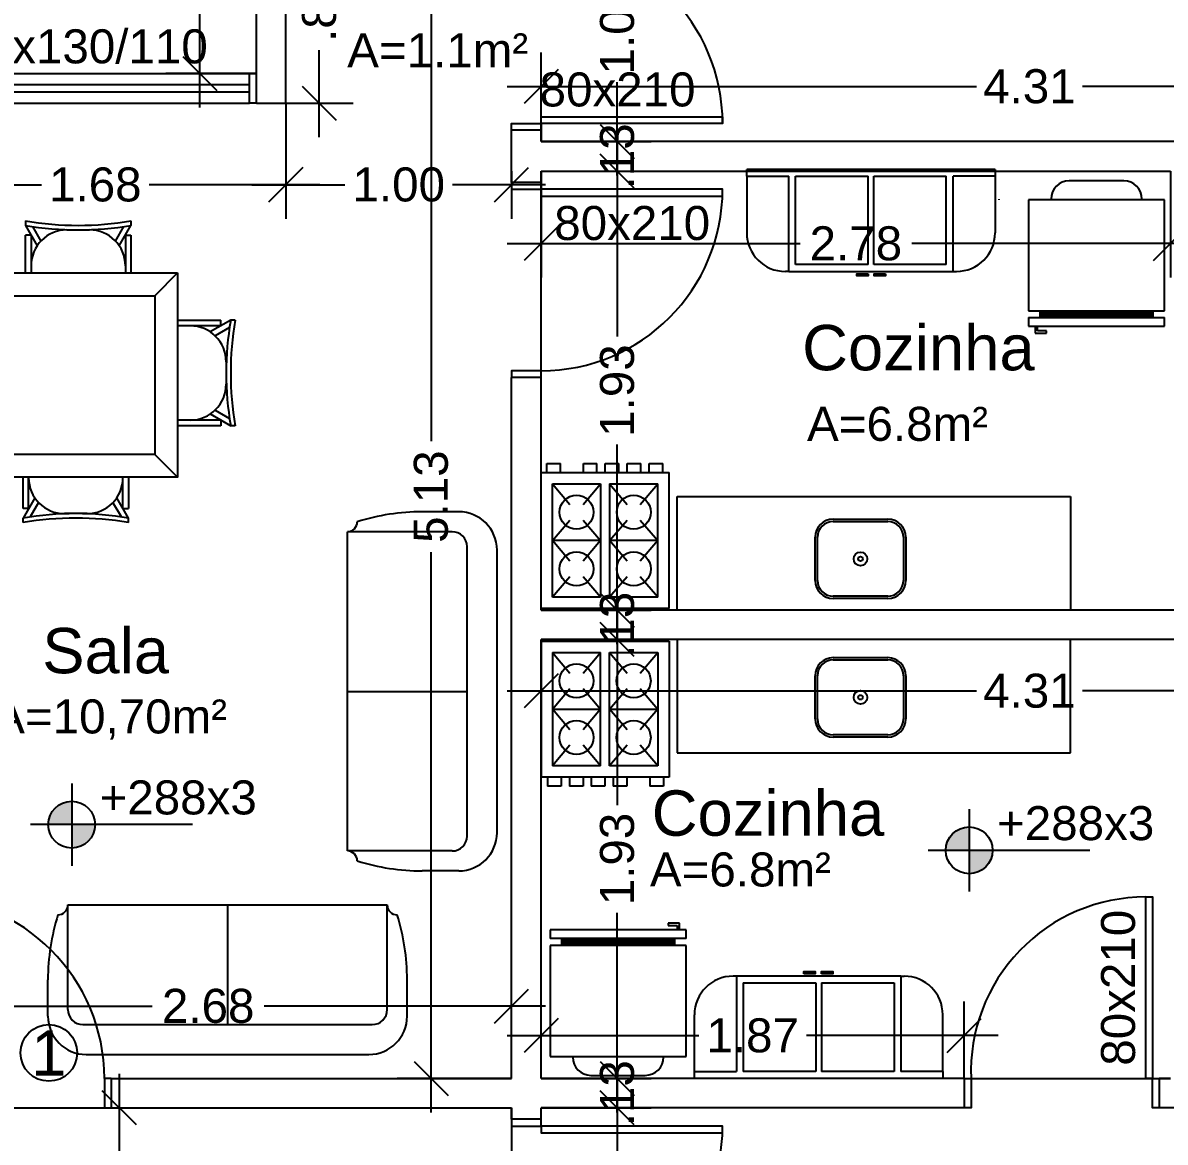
# Model space of a CAD drawing. Extents: x -120 to 1117, y 5 to 675.
# Drawn here: x 51.44 to 56.48, y 79.13 to 84.06 of the extents above; entities that cross this region are included whole.
import ezdxf
from ezdxf.enums import TextEntityAlignment as Align

# ---------------------------------------------------------------- set-up
doc = ezdxf.new("R2010")
doc.units = 0
doc.header["$MEASUREMENT"] = 0
doc.layers.get('0').update_dxf_attribs({"linetype": 'CONTINUOUS'})
doc.layers.get('DEFPOINTS').update_dxf_attribs({"linetype": 'CONTINUOUS'})
for name, color, linetype in [('cota', 1, 'CONTINUOUS'), ('janela-porta', 6, 'CONTINUOUS'), ('moveis', 253, 'CONTINUOUS'), ('nivel', 4, 'CONTINUOUS'), ('parede', 2, 'CONTINUOUS'), ('piso', 4, 'CONTINUOUS'), ('texto', 7, 'CONTINUOUS')]:
    doc.layers.add(name, color=color, linetype=linetype)
doc.styles.add('ROMANS', font='arial.ttf', dxfattribs={"height": 1.5})
doc.styles.get("Standard").update_dxf_attribs({"font": 'arial.ttf'})
doc.dimstyles.new('cotass', dxfattribs={"dimtxt": 0.15, "dimasz": 0.15, "dimexe": 0.15, "dimexo": 0, "dimgap": 0.05, "dimtad": 0, "dimzin": 4, "dimdsep": 46, "dimtxsty": 'Standard', "dimblk": 'OBLIQUE', "dimcen": 0, "dimdle": 0.15, "dimclrd": 256, "dimclrt": 4, "dimadec": 0, "dimazin": 1, "dimtfac": 1, "dimtix": 1, "dimtofl": 0, "dimtmove": 0, "dimatfit": 3, "dimldrblk": 'OPEN30', "dimfxl": 0, "dimtolj": 1, "dimtzin": 0, "dimlwd": -1, "dimarcsym": 0})

# ---------------------------------------------------------------- blocks, each defined once
blk = doc.blocks.new('_Oblique')
at = {"color": 0, "linetype": 'ByBlock', "lineweight": -2}
blk.add_line((-0.5, -0.5), (0.5, 0.5), dxfattribs=at)
blk = doc.blocks.new('*D324')
at = {"layer": 'cota', "transparency": 16777216}
for p, q in [((51.87, 79.4285), (51.87, 78.866)), ((51.87, 77.8285), (51.87, 78.391))]:
    blk.add_line(p, q, dxfattribs=at)
at = {"layer": 'cota', "color": 0, "lineweight": -2, "transparency": 16777216}
for p, q in [((51.515, 79.2785), (52.02, 79.2785)), ((51, 77.9785), (52.02, 77.9785))]:
    blk.add_line(p, q, dxfattribs=at)
at = {"layer": 'DEFPOINTS', "color": 0, "transparency": 16777216}
for p in [(51.515, 79.2785), (51, 77.9785), (51.87, 77.9785)]:
    blk.add_point(p, dxfattribs=at)
at = {"layer": 'cota', "transparency": 16777216, "xscale": 0.15, "yscale": 0.15, "zscale": 0.15}
for p, rotation in [((51.87, 79.2785), 90), ((51.87, 77.9785), 270)]:
    blk.add_blockref('_Oblique', p, dxfattribs=dict(at, rotation=rotation))
at = {"layer": 'cota', "color": 4, "transparency": 16777216, "insert": (51.87, 78.6285), "char_height": 0.15, "attachment_point": 5, "rotation": 90}
blk.add_mtext('\\A1;1.30', dxfattribs=at)
blk = doc.blocks.new('_Open30')
at = {"color": 0, "linetype": 'ByBlock', "lineweight": -2}
for p, q in [((-1, 0.268), (0, 0)), ((0, 0), (-1, -0.268)), ((0, 0), (-1, 0))]:
    blk.add_line(p, q, dxfattribs=at)
blk = doc.blocks.new('*D431')
at = {"layer": 'cota', "transparency": 16777216}
for p, q in [((52.225, 86.3186), (52.225, 85.2496)), ((52.225, 83.6885), (52.225, 84.7575))]:
    blk.add_line(p, q, dxfattribs=at)
at = {"layer": 'cota', "color": 0, "lineweight": -2, "transparency": 16777216}
for p, q in [((52.4742, 86.1686), (52.075, 86.1686)), ((52.4742, 83.8385), (52.075, 83.8385))]:
    blk.add_line(p, q, dxfattribs=at)
at = {"layer": 'DEFPOINTS', "color": 0, "transparency": 16777216}
for p in [(52.225, 86.1686), (52.4742, 86.1686), (52.4742, 83.8385)]:
    blk.add_point(p, dxfattribs=at)
at = {"layer": 'cota', "transparency": 16777216, "xscale": 0.15, "yscale": 0.15, "zscale": 0.15}
for p, rotation in [((52.225, 86.1686), 90), ((52.225, 83.8385), 270)]:
    blk.add_blockref('_Oblique', p, dxfattribs=dict(at, rotation=rotation))
at = {"layer": 'cota', "color": 4, "transparency": 16777216, "insert": (52.225, 85.0036), "char_height": 0.15, "attachment_point": 5, "rotation": 90}
blk.add_mtext('\\A1;2.33', dxfattribs=at)
blk = doc.blocks.new('*D435')
at = {"layer": 'cota', "color": 0, "lineweight": -2, "transparency": 16777216}
for p, q in [((50.7942, 79.2785), (50.7942, 78.8226)), ((53.5992, 79.2785), (53.5992, 78.8226))]:
    blk.add_line(p, q, dxfattribs=at)
at = {"layer": 'cota', "transparency": 16777216}
for p, q in [((50.6442, 78.9726), (51.9651, 78.9726)), ((53.7492, 78.9726), (52.4283, 78.9726))]:
    blk.add_line(p, q, dxfattribs=at)
at = {"layer": 'DEFPOINTS', "color": 0, "transparency": 16777216}
for p in [(50.7942, 79.2785), (53.5992, 79.2785), (53.5992, 78.9726)]:
    blk.add_point(p, dxfattribs=at)
at = {"layer": 'cota', "transparency": 16777216, "xscale": 0.15, "yscale": 0.15, "zscale": 0.15, "rotation": 180}
blk.add_blockref('_Oblique', (50.7942, 78.9726), dxfattribs=at)
at = {"layer": 'cota', "transparency": 16777216, "xscale": 0.15, "yscale": 0.15, "zscale": 0.15}
blk.add_blockref('_Oblique', (53.5992, 78.9726), dxfattribs=at)
at = {"layer": 'cota', "color": 4, "transparency": 16777216, "insert": (52.1967, 78.9726), "char_height": 0.15, "attachment_point": 5}
blk.add_mtext('\\A1;2.81', dxfattribs=at)
blk = doc.blocks.new('*D440')
at = {"layer": 'cota', "transparency": 16777216}
for p, q in [((54.0647, 79.4285), (54.0647, 77.5583)), ((54.0647, 75.1985), (54.0647, 77.0688))]:
    blk.add_line(p, q, dxfattribs=at)
at = {"layer": 'cota', "color": 0, "lineweight": -2, "transparency": 16777216}
for p, q in [((53.7292, 79.2785), (54.2147, 79.2785)), ((53.7292, 75.3485), (54.2147, 75.3485))]:
    blk.add_line(p, q, dxfattribs=at)
at = {"layer": 'DEFPOINTS', "color": 0, "transparency": 16777216}
for p in [(53.7292, 79.2785), (54.0647, 79.2785), (53.7292, 75.3485)]:
    blk.add_point(p, dxfattribs=at)
at = {"layer": 'cota', "transparency": 16777216, "xscale": 0.15, "yscale": 0.15, "zscale": 0.15}
for p, rotation in [((54.0647, 79.2785), 90), ((54.0647, 75.3485), 270)]:
    blk.add_blockref('_Oblique', p, dxfattribs=dict(at, rotation=rotation))
at = {"layer": 'cota', "color": 4, "transparency": 16777216, "insert": (54.0647, 77.3135), "char_height": 0.15, "attachment_point": 5, "rotation": 90}
blk.add_mtext('\\A1;3.93', dxfattribs=at)
blk = doc.blocks.new('*D441')
at = {"layer": 'cota', "transparency": 16777216}
for p, q in [((54.0647, 79.4085), (54.0647, 79.5585)), ((54.0647, 79.2785), (54.0647, 79.1285))]:
    blk.add_line(p, q, dxfattribs=at)
at = {"layer": 'cota', "color": 0, "lineweight": -2, "transparency": 16777216}
for p, q in [((53.7292, 79.4085), (54.2147, 79.4085)), ((53.7292, 79.2785), (54.2147, 79.2785))]:
    blk.add_line(p, q, dxfattribs=at)
at = {"layer": 'DEFPOINTS', "color": 0, "transparency": 16777216}
for p in [(53.7292, 79.4085), (54.0647, 79.4085), (53.7292, 79.2785)]:
    blk.add_point(p, dxfattribs=at)
at = {"layer": 'cota', "transparency": 16777216, "xscale": 0.15, "yscale": 0.15, "zscale": 0.15}
for p, rotation in [((54.0647, 79.4085), 270), ((54.0647, 79.2785), 90)]:
    blk.add_blockref('_Oblique', p, dxfattribs=dict(at, rotation=rotation))
at = {"layer": 'cota', "color": 4, "transparency": 16777216, "insert": (54.0647, 79.3435), "char_height": 0.15, "attachment_point": 5, "rotation": 90}
blk.add_mtext('\\A1;.13', dxfattribs=at)
blk = doc.blocks.new('*D442')
at = {"layer": 'cota', "transparency": 16777216}
for p, q in [((54.0647, 81.4935), (54.0647, 80.6138)), ((54.0647, 79.2585), (54.0647, 80.1383))]:
    blk.add_line(p, q, dxfattribs=at)
at = {"layer": 'cota', "color": 0, "lineweight": -2, "transparency": 16777216}
for p, q in [((53.7292, 81.3435), (54.2147, 81.3435)), ((53.7292, 79.4085), (54.2147, 79.4085))]:
    blk.add_line(p, q, dxfattribs=at)
at = {"layer": 'DEFPOINTS', "color": 0, "transparency": 16777216}
for p in [(53.7292, 81.3435), (54.0647, 81.3435), (53.7292, 79.4085)]:
    blk.add_point(p, dxfattribs=at)
at = {"layer": 'cota', "transparency": 16777216, "xscale": 0.15, "yscale": 0.15, "zscale": 0.15}
for p, rotation in [((54.0647, 81.3435), 90), ((54.0647, 79.4085), 270)]:
    blk.add_blockref('_Oblique', p, dxfattribs=dict(at, rotation=rotation))
at = {"layer": 'cota', "color": 4, "transparency": 16777216, "insert": (54.0647, 80.376), "char_height": 0.15, "attachment_point": 5, "rotation": 90}
blk.add_mtext('\\A1;1.93', dxfattribs=at)
blk = doc.blocks.new('*D443')
at = {"layer": 'cota', "transparency": 16777216}
for p, q in [((54.0647, 81.4735), (54.0647, 81.6235)), ((54.0647, 81.3435), (54.0647, 81.1935))]:
    blk.add_line(p, q, dxfattribs=at)
at = {"layer": 'cota', "color": 0, "lineweight": -2, "transparency": 16777216}
for p, q in [((53.7292, 81.4735), (54.2147, 81.4735)), ((53.7292, 81.3435), (54.2147, 81.3435))]:
    blk.add_line(p, q, dxfattribs=at)
at = {"layer": 'DEFPOINTS', "color": 0, "transparency": 16777216}
for p in [(53.7292, 81.4735), (54.0647, 81.4735), (53.7292, 81.3435)]:
    blk.add_point(p, dxfattribs=at)
at = {"layer": 'cota', "transparency": 16777216, "xscale": 0.15, "yscale": 0.15, "zscale": 0.15}
for p, rotation in [((54.0647, 81.4735), 270), ((54.0647, 81.3435), 90)]:
    blk.add_blockref('_Oblique', p, dxfattribs=dict(at, rotation=rotation))
at = {"layer": 'cota', "color": 4, "transparency": 16777216, "insert": (54.0647, 81.4085), "char_height": 0.15, "attachment_point": 5, "rotation": 90}
blk.add_mtext('\\A1;.13', dxfattribs=at)
blk = doc.blocks.new('*D444')
at = {"layer": 'cota', "transparency": 16777216}
for p, q in [((54.0647, 83.5585), (54.0647, 82.6788)), ((54.0647, 81.3235), (54.0647, 82.2033))]:
    blk.add_line(p, q, dxfattribs=at)
at = {"layer": 'cota', "color": 0, "lineweight": -2, "transparency": 16777216}
for p, q in [((53.7292, 83.4085), (54.2147, 83.4085)), ((53.7292, 81.4735), (54.2147, 81.4735))]:
    blk.add_line(p, q, dxfattribs=at)
at = {"layer": 'DEFPOINTS', "color": 0, "transparency": 16777216}
for p in [(53.7292, 83.4085), (54.0647, 83.4085), (53.7292, 81.4735)]:
    blk.add_point(p, dxfattribs=at)
at = {"layer": 'cota', "transparency": 16777216, "xscale": 0.15, "yscale": 0.15, "zscale": 0.15}
for p, rotation in [((54.0647, 83.4085), 90), ((54.0647, 81.4735), 270)]:
    blk.add_blockref('_Oblique', p, dxfattribs=dict(at, rotation=rotation))
at = {"layer": 'cota', "color": 4, "transparency": 16777216, "insert": (54.0647, 82.441), "char_height": 0.15, "attachment_point": 5, "rotation": 90}
blk.add_mtext('\\A1;1.93', dxfattribs=at)
blk = doc.blocks.new('*D445')
at = {"layer": 'cota', "transparency": 16777216}
for p, q in [((54.0647, 83.5385), (54.0647, 83.6885)), ((54.0647, 83.4085), (54.0647, 83.2585))]:
    blk.add_line(p, q, dxfattribs=at)
at = {"layer": 'cota', "color": 0, "lineweight": -2, "transparency": 16777216}
for p, q in [((53.7292, 83.5385), (54.2147, 83.5385)), ((53.7292, 83.4085), (54.2147, 83.4085))]:
    blk.add_line(p, q, dxfattribs=at)
at = {"layer": 'DEFPOINTS', "color": 0, "transparency": 16777216}
for p in [(53.7292, 83.5385), (54.0647, 83.5385), (53.7292, 83.4085)]:
    blk.add_point(p, dxfattribs=at)
at = {"layer": 'cota', "transparency": 16777216, "xscale": 0.15, "yscale": 0.15, "zscale": 0.15}
for p, rotation in [((54.0647, 83.5385), 270), ((54.0647, 83.4085), 90)]:
    blk.add_blockref('_Oblique', p, dxfattribs=dict(at, rotation=rotation))
at = {"layer": 'cota', "color": 4, "transparency": 16777216, "insert": (54.0647, 83.4735), "char_height": 0.15, "attachment_point": 5, "rotation": 90}
blk.add_mtext('\\A1;.13', dxfattribs=at)
blk = doc.blocks.new('*D446')
at = {"layer": 'cota', "transparency": 16777216}
for p, q in [((54.0647, 84.6885), (54.0647, 84.276)), ((54.0647, 83.3885), (54.0647, 83.801))]:
    blk.add_line(p, q, dxfattribs=at)
at = {"layer": 'cota', "color": 0, "lineweight": -2, "transparency": 16777216}
for p, q in [((53.7292, 84.5385), (54.2147, 84.5385)), ((53.7292, 83.5385), (54.2147, 83.5385))]:
    blk.add_line(p, q, dxfattribs=at)
at = {"layer": 'DEFPOINTS', "color": 0, "transparency": 16777216}
for p in [(53.7292, 84.5385), (54.0647, 84.5385), (53.7292, 83.5385)]:
    blk.add_point(p, dxfattribs=at)
at = {"layer": 'cota', "transparency": 16777216, "xscale": 0.15, "yscale": 0.15, "zscale": 0.15}
for p, rotation in [((54.0647, 84.5385), 90), ((54.0647, 83.5385), 270)]:
    blk.add_blockref('_Oblique', p, dxfattribs=dict(at, rotation=rotation))
at = {"layer": 'cota', "color": 4, "transparency": 16777216, "insert": (54.0647, 84.0385), "char_height": 0.15, "attachment_point": 5, "rotation": 90}
blk.add_mtext('\\A1;1.00', dxfattribs=at)
blk = doc.blocks.new('*D408')
at = {"layer": 'cota', "transparency": 16777216}
for p, q in [((52.7512, 84.6885), (52.7512, 84.3049)), ((52.7512, 83.5585), (52.7512, 83.9422))]:
    blk.add_line(p, q, dxfattribs=at)
at = {"layer": 'cota', "color": 0, "lineweight": -2, "transparency": 16777216}
for p, q in [((52.6041, 84.5385), (52.9012, 84.5385)), ((52.6041, 83.7085), (52.9012, 83.7085))]:
    blk.add_line(p, q, dxfattribs=at)
at = {"layer": 'DEFPOINTS', "color": 0, "transparency": 16777216}
for p in [(52.6041, 84.5385), (52.7512, 84.5385), (52.6041, 83.7085)]:
    blk.add_point(p, dxfattribs=at)
at = {"layer": 'cota', "transparency": 16777216, "xscale": 0.15, "yscale": 0.15, "zscale": 0.15}
for p, rotation in [((52.7512, 84.5385), 90), ((52.7512, 83.7085), 270)]:
    blk.add_blockref('_Oblique', p, dxfattribs=dict(at, rotation=rotation))
at = {"layer": 'cota', "color": 4, "transparency": 16777216, "insert": (52.7512, 84.1235), "char_height": 0.15, "attachment_point": 5, "rotation": 90}
blk.add_mtext('\\A1;.83', dxfattribs=at)
blk = doc.blocks.new('*D409')
at = {"layer": 'cota', "transparency": 16777216}
for p, q in [((53.2441, 84.6885), (53.2441, 82.2184)), ((53.2441, 79.2585), (53.2441, 81.7287))]:
    blk.add_line(p, q, dxfattribs=at)
at = {"layer": 'cota', "color": 0, "lineweight": -2, "transparency": 16777216}
for p, q in [((53.5992, 84.5385), (53.0941, 84.5385)), ((53.5992, 79.4085), (53.0941, 79.4085))]:
    blk.add_line(p, q, dxfattribs=at)
at = {"layer": 'DEFPOINTS', "color": 0, "transparency": 16777216}
for p in [(53.5992, 84.5385), (53.2441, 79.4085), (53.5992, 79.4085)]:
    blk.add_point(p, dxfattribs=at)
at = {"layer": 'cota', "transparency": 16777216, "xscale": 0.15, "yscale": 0.15, "zscale": 0.15}
for p, rotation in [((53.2441, 84.5385), 90), ((53.2441, 79.4085), 270)]:
    blk.add_blockref('_Oblique', p, dxfattribs=dict(at, rotation=rotation))
at = {"layer": 'cota', "color": 4, "transparency": 16777216, "insert": (53.2441, 81.9735), "char_height": 0.15, "attachment_point": 5, "rotation": 90}
blk.add_mtext('\\A1;5.13', dxfattribs=at)
blk = doc.blocks.new('*D410')
at = {"layer": 'cota', "color": 0, "lineweight": -2, "transparency": 16777216}
for p, q in [((53.7292, 83.5385), (53.7292, 83.9317)), ((58.0342, 83.5385), (58.0342, 83.9317))]:
    blk.add_line(p, q, dxfattribs=at)
at = {"layer": 'cota', "transparency": 16777216}
for p, q in [((53.5792, 83.7817), (55.6483, 83.7817)), ((58.1842, 83.7817), (56.1151, 83.7817))]:
    blk.add_line(p, q, dxfattribs=at)
at = {"layer": 'DEFPOINTS', "color": 0, "transparency": 16777216}
for p in [(58.0342, 83.7817), (53.7292, 83.5385), (58.0342, 83.5385)]:
    blk.add_point(p, dxfattribs=at)
at = {"layer": 'cota', "transparency": 16777216, "xscale": 0.15, "yscale": 0.15, "zscale": 0.15, "rotation": 180}
blk.add_blockref('_Oblique', (53.7292, 83.7817), dxfattribs=at)
at = {"layer": 'cota', "transparency": 16777216, "xscale": 0.15, "yscale": 0.15, "zscale": 0.15}
blk.add_blockref('_Oblique', (58.0342, 83.7817), dxfattribs=at)
at = {"layer": 'cota', "color": 4, "transparency": 16777216, "insert": (55.8817, 83.7817), "char_height": 0.15, "attachment_point": 5}
blk.add_mtext('\\A1;4.31', dxfattribs=at)
blk = doc.blocks.new('*D411')
at = {"layer": 'cota', "color": 0, "lineweight": -2, "transparency": 16777216}
for p, q in [((53.7292, 81.3435), (53.7292, 80.967)), ((58.0342, 81.3435), (58.0342, 80.967))]:
    blk.add_line(p, q, dxfattribs=at)
at = {"layer": 'cota', "transparency": 16777216}
for p, q in [((53.5792, 81.117), (55.6483, 81.117)), ((58.1842, 81.117), (56.1151, 81.117))]:
    blk.add_line(p, q, dxfattribs=at)
at = {"layer": 'DEFPOINTS', "color": 0, "transparency": 16777216}
for p in [(53.7292, 81.3435), (58.0342, 81.3435), (53.7292, 81.117)]:
    blk.add_point(p, dxfattribs=at)
at = {"layer": 'cota', "transparency": 16777216, "xscale": 0.15, "yscale": 0.15, "zscale": 0.15, "rotation": 180}
blk.add_blockref('_Oblique', (53.7292, 81.117), dxfattribs=at)
at = {"layer": 'cota', "transparency": 16777216, "xscale": 0.15, "yscale": 0.15, "zscale": 0.15}
blk.add_blockref('_Oblique', (58.0342, 81.117), dxfattribs=at)
at = {"layer": 'cota', "color": 4, "transparency": 16777216, "insert": (55.8817, 81.117), "char_height": 0.15, "attachment_point": 5}
blk.add_mtext('\\A1;4.31', dxfattribs=at)
blk = doc.blocks.new('*D392')
at = {"layer": 'cota', "color": 0, "lineweight": -2, "transparency": 16777216}
for p, q in [((53.7292, 79.4085), (53.7292, 79.7476)), ((55.5942, 79.4085), (55.5942, 79.7476))]:
    blk.add_line(p, q, dxfattribs=at)
at = {"layer": 'cota', "transparency": 16777216}
for p, q in [((53.5792, 79.5976), (54.424, 79.5976)), ((55.7442, 79.5976), (54.8995, 79.5976))]:
    blk.add_line(p, q, dxfattribs=at)
at = {"layer": 'DEFPOINTS', "color": 0, "transparency": 16777216}
for p in [(53.7292, 79.5976), (53.7292, 79.4085), (55.5942, 79.4085)]:
    blk.add_point(p, dxfattribs=at)
at = {"layer": 'cota', "transparency": 16777216, "xscale": 0.15, "yscale": 0.15, "zscale": 0.15, "rotation": 180}
blk.add_blockref('_Oblique', (53.7292, 79.5976), dxfattribs=at)
at = {"layer": 'cota', "transparency": 16777216, "xscale": 0.15, "yscale": 0.15, "zscale": 0.15}
blk.add_blockref('_Oblique', (55.5942, 79.5976), dxfattribs=at)
at = {"layer": 'cota', "color": 4, "transparency": 16777216, "insert": (54.6617, 79.5976), "char_height": 0.15, "attachment_point": 5}
blk.add_mtext('\\A1;1.87', dxfattribs=at)
blk = doc.blocks.new('*D403')
at = {"layer": 'cota', "color": 0, "lineweight": -2, "transparency": 16777216}
for p, q in [((53.7292, 83.4085), (53.7292, 82.9391)), ((56.5042, 83.4085), (56.5042, 82.9391))]:
    blk.add_line(p, q, dxfattribs=at)
at = {"layer": 'cota', "transparency": 16777216}
for p, q in [((53.5792, 83.0891), (54.8705, 83.0891)), ((56.6542, 83.0891), (55.363, 83.0891))]:
    blk.add_line(p, q, dxfattribs=at)
at = {"layer": 'DEFPOINTS', "color": 0, "transparency": 16777216}
for p in [(53.7292, 83.4085), (56.5042, 83.4085), (53.7292, 83.0891)]:
    blk.add_point(p, dxfattribs=at)
at = {"layer": 'cota', "transparency": 16777216, "xscale": 0.15, "yscale": 0.15, "zscale": 0.15, "rotation": 180}
blk.add_blockref('_Oblique', (53.7292, 83.0891), dxfattribs=at)
at = {"layer": 'cota', "transparency": 16777216, "xscale": 0.15, "yscale": 0.15, "zscale": 0.15}
blk.add_blockref('_Oblique', (56.5042, 83.0891), dxfattribs=at)
at = {"layer": 'cota', "color": 4, "transparency": 16777216, "insert": (55.1167, 83.0891), "char_height": 0.15, "attachment_point": 5}
blk.add_mtext('\\A1;2.78', dxfattribs=at)
blk = doc.blocks.new('*D373')
at = {"layer": 'cota', "color": 0, "lineweight": -2, "transparency": 16777216}
for p, q in [((50.9242, 79.4085), (50.9242, 79.8777)), ((53.5992, 79.4085), (53.5992, 79.8777))]:
    blk.add_line(p, q, dxfattribs=at)
at = {"layer": 'cota', "transparency": 16777216}
for p, q in [((50.7742, 79.7277), (52.0154, 79.7277)), ((53.7492, 79.7277), (52.5079, 79.7277))]:
    blk.add_line(p, q, dxfattribs=at)
at = {"layer": 'DEFPOINTS', "color": 0, "transparency": 16777216}
for p in [(53.5992, 79.7277), (50.9242, 79.4085), (53.5992, 79.4085)]:
    blk.add_point(p, dxfattribs=at)
at = {"layer": 'cota', "transparency": 16777216, "xscale": 0.15, "yscale": 0.15, "zscale": 0.15, "rotation": 180}
blk.add_blockref('_Oblique', (50.9242, 79.7277), dxfattribs=at)
at = {"layer": 'cota', "transparency": 16777216, "xscale": 0.15, "yscale": 0.15, "zscale": 0.15}
blk.add_blockref('_Oblique', (53.5992, 79.7277), dxfattribs=at)
at = {"layer": 'cota', "color": 4, "transparency": 16777216, "insert": (52.2617, 79.7277), "char_height": 0.15, "attachment_point": 5}
blk.add_mtext('\\A1;2.68', dxfattribs=at)
blk = doc.blocks.new('*D374')
at = {"layer": 'cota', "color": 0, "lineweight": -2, "transparency": 16777216}
for p, q in [((50.9242, 83.7085), (50.9242, 83.1987)), ((52.6041, 83.7085), (52.6041, 83.1987))]:
    blk.add_line(p, q, dxfattribs=at)
at = {"layer": 'cota', "transparency": 16777216}
for p, q in [((50.7742, 83.3487), (51.5262, 83.3487)), ((52.7541, 83.3487), (52.0021, 83.3487))]:
    blk.add_line(p, q, dxfattribs=at)
at = {"layer": 'DEFPOINTS', "color": 0, "transparency": 16777216}
for p in [(50.9242, 83.7085), (52.6041, 83.7085), (52.6041, 83.3487)]:
    blk.add_point(p, dxfattribs=at)
at = {"layer": 'cota', "transparency": 16777216, "xscale": 0.15, "yscale": 0.15, "zscale": 0.15, "rotation": 180}
blk.add_blockref('_Oblique', (50.9242, 83.3487), dxfattribs=at)
at = {"layer": 'cota', "transparency": 16777216, "xscale": 0.15, "yscale": 0.15, "zscale": 0.15}
blk.add_blockref('_Oblique', (52.6041, 83.3487), dxfattribs=at)
at = {"layer": 'cota', "color": 4, "transparency": 16777216, "insert": (51.7642, 83.3487), "char_height": 0.15, "attachment_point": 5}
blk.add_mtext('\\A1;1.68', dxfattribs=at)
blk = doc.blocks.new('*D375')
at = {"layer": 'cota', "color": 0, "lineweight": -2, "transparency": 16777216}
for p, q in [((52.6041, 83.7085), (52.6041, 83.1987)), ((53.5992, 83.4085), (53.5992, 83.1987))]:
    blk.add_line(p, q, dxfattribs=at)
at = {"layer": 'cota', "transparency": 16777216}
for p, q in [((52.4541, 83.3487), (52.8642, 83.3487)), ((53.7492, 83.3487), (53.3392, 83.3487))]:
    blk.add_line(p, q, dxfattribs=at)
at = {"layer": 'DEFPOINTS', "color": 0, "transparency": 16777216}
for p in [(52.6041, 83.7085), (53.5992, 83.4085), (53.5992, 83.3487)]:
    blk.add_point(p, dxfattribs=at)
at = {"layer": 'cota', "transparency": 16777216, "xscale": 0.15, "yscale": 0.15, "zscale": 0.15, "rotation": 180}
blk.add_blockref('_Oblique', (52.6041, 83.3487), dxfattribs=at)
at = {"layer": 'cota', "transparency": 16777216, "xscale": 0.15, "yscale": 0.15, "zscale": 0.15}
blk.add_blockref('_Oblique', (53.5992, 83.3487), dxfattribs=at)
at = {"layer": 'cota', "color": 4, "transparency": 16777216, "insert": (53.1017, 83.3487), "char_height": 0.15, "attachment_point": 5}
blk.add_mtext('\\A1;1.00', dxfattribs=at)
blk = doc.blocks.new('NIVEL')
at = {"layer": 'nivel'}
h = blk.add_hatch(color=256, dxfattribs=at)
h.paths.add_polyline_path([(0, 0.1375, 0.414214), (-0.1375, 0), (0, 0)])
h.paths.add_polyline_path([(0, 0), (0, -0.1375, 0.414214), (0.1375, 0)])
for p, q in [((0, 0.2417), (0, -0.2417)), ((0.7095, 0), (-0.2418, 0))]:
    blk.add_line(p, q, dxfattribs=at)
blk.add_circle((0, 0), 0.1375, dxfattribs=at)

msp = doc.modelspace()

# ---------------------------------------------------------------- linework, layer by layer
at = {"layer": 'cota', "color": 6}
msp.add_circle((51.5593, 79.5213), 0.125, dxfattribs=at)
at = {"layer": 'janela-porta', "color": 6, "linetype": 'Continuous'}
for p, q in [((50.9541, 83.8385), (52.4441, 83.8385)), ((50.9541, 83.7085), (52.4441, 83.7085)), ((55.5942, 79.4085), (55.6243, 79.4085))]:
    msp.add_line(p, q, dxfattribs=at)
for points in [[(52.4742, 83.7085), (52.4441, 83.7085), (52.4441, 83.8385), (52.4742, 83.8385)], [(53.5992, 83.5885), (53.5992, 83.6186), (53.7292, 83.6186), (53.7292, 83.5885)], [(53.5992, 83.3585), (53.5992, 83.3285), (53.7292, 83.3285), (53.7292, 83.3585)], [(53.7292, 82.4985), (53.7292, 82.5285), (53.5992, 82.5285), (53.5992, 82.4985)], [(51.8342, 79.4085), (51.8041, 79.4085), (51.8041, 79.2785), (51.8342, 79.2785)], [(55.5942, 79.4085), (55.6243, 79.4085), (55.6243, 79.2785), (55.5942, 79.2785)], [(56.4542, 79.2785), (56.4243, 79.2785), (56.4243, 79.4085), (56.4542, 79.4085)], [(53.5992, 79.2285), (53.5992, 79.1985), (53.7292, 79.1985), (53.7292, 79.2285)]]:
    msp.add_lwpolyline(points, dxfattribs=at)
for points in [[(50.9541, 83.7585), (52.4441, 83.7585), (52.4441, 83.7885), (50.9541, 83.7885), (50.9541, 83.7585)], [(53.7292, 83.6186), (53.7292, 83.6485), (54.5292, 83.6485), (54.5292, 83.6186), (53.7292, 83.6186)], [(53.7292, 83.3285), (53.7292, 83.2985), (54.5292, 83.2985), (54.5292, 83.3285), (53.7292, 83.3285)], [(56.4243, 79.4085), (56.3942, 79.4085), (56.3942, 80.2085), (56.4243, 80.2085), (56.4243, 79.4085)], [(53.7292, 79.1985), (53.7292, 79.1685), (54.5292, 79.1685), (54.5292, 79.1985), (53.7292, 79.1985)]]:
    msp.add_lwpolyline(points, close=True, dxfattribs=at)
for centre, radius, start, end in [((53.7292, 83.6186), 0.8, 0, 90), ((53.7292, 83.3285), 0.8, 270, 0), ((51.0041, 79.4085), 0.8, 0, 90), ((56.3942, 79.438), 0.7705, 90, 182.1916), ((53.7292, 79.1985), 0.8, 270, 0)]:
    msp.add_arc(centre, radius, start, end, dxfattribs=at)
at = {"layer": 'moveis'}
for p, q in [((55.7303, 83.4162), (54.6358, 83.4162)), ((54.6358, 83.3862), (54.6358, 83.4162)), ((54.6358, 83.3862), (54.8207, 83.3862)), ((54.6358, 83.3862), (54.6358, 83.1362)), ((54.8207, 82.9662), (54.8207, 83.3862)), ((54.8508, 82.9962), (54.8508, 83.3862)), ((54.8508, 83.3862), (55.1707, 83.3862)), ((55.1707, 82.9962), (55.1707, 83.3862)), ((55.1953, 82.9962), (55.1953, 83.3862)), ((55.1953, 83.3862), (55.5153, 83.3862)), ((55.5153, 82.9962), (55.5153, 83.3862)), ((55.7303, 83.3862), (55.5453, 83.3862)), ((55.5453, 82.9662), (55.5453, 83.3862)), ((55.7303, 83.4162), (55.7303, 83.3862)), ((55.7303, 83.3862), (55.7303, 83.1362)), ((56.2975, 83.3654), (56.0574, 83.3654)), ((55.7469, 83.2854), (55.7469, 83.2826)), ((56.3774, 83.2826), (56.3774, 83.2854)), ((56.4774, 83.2826), (55.8774, 83.2826)), ((55.8774, 83.2826), (55.8774, 82.7926)), ((56.4774, 82.7926), (56.4774, 83.2826)), ((51.4561, 83.1891), (51.4561, 83.1693)), ((51.9212, 83.1891), (51.9212, 83.1693)), ((51.4561, 83.1693), (51.5079, 83.0796)), ((51.4876, 83.1642), (51.5246, 83.1003)), ((51.6392, 83.1496), (51.7382, 83.1496)), ((51.8529, 83.1003), (51.8897, 83.1642)), ((51.8695, 83.0796), (51.9212, 83.1693)), ((51.4561, 82.9594), (51.4561, 83.1264)), ((51.4809, 83.1264), (51.4561, 83.1264)), ((51.4809, 83.1264), (51.4809, 82.9594)), ((51.8965, 83.1264), (51.8965, 82.9594)), ((51.8965, 83.1264), (51.9212, 83.1264)), ((51.9212, 83.1264), (51.9212, 82.9594)), ((55.1707, 82.9962), (54.8508, 82.9962)), ((55.5153, 82.9962), (55.1953, 82.9962)), ((52.127, 82.9594), (52.027, 82.8594)), ((54.8207, 82.9662), (54.8058, 82.9662)), ((54.8207, 82.9662), (55.5453, 82.9662)), ((55.5453, 82.9662), (55.5603, 82.9662)), ((55.8774, 82.7926), (56.4774, 82.7926)), ((55.9274, 82.7926), (55.9274, 82.7626)), ((55.9274, 82.7846), (56.4274, 82.7846)), ((56.4274, 82.7626), (56.4274, 82.7926)), ((52.127, 82.7512), (52.318, 82.7512)), ((52.3608, 82.7512), (52.2711, 82.6994)), ((52.318, 82.7264), (52.318, 82.7512)), ((52.3807, 82.7512), (52.3608, 82.7512)), ((55.8774, 82.7626), (55.8774, 82.7246)), ((55.8774, 82.7626), (56.4774, 82.7626)), ((55.9274, 82.7776), (56.4274, 82.7776)), ((55.9274, 82.7706), (56.4274, 82.7706)), ((56.4774, 82.7246), (56.4774, 82.7626)), ((52.318, 82.7264), (52.127, 82.7264)), ((52.3558, 82.7197), (52.2918, 82.6828)), ((55.8774, 82.7246), (56.4774, 82.7246)), ((55.9074, 82.7246), (55.9074, 82.6946)), ((55.9074, 82.6946), (55.9574, 82.6946)), ((55.9174, 82.7046), (55.9174, 82.7246)), ((55.9574, 82.7046), (55.9174, 82.7046)), ((55.9574, 82.6946), (55.9574, 82.7046)), ((52.3411, 82.5681), (52.3411, 82.4691)), ((52.2711, 82.3378), (52.3608, 82.2861)), ((52.2918, 82.3545), (52.3558, 82.3176)), ((52.318, 82.3108), (52.127, 82.3108)), ((52.318, 82.2861), (52.127, 82.2861)), ((52.318, 82.3108), (52.318, 82.2861)), ((52.3807, 82.2861), (52.3608, 82.2861)), ((52.027, 82.1594), (52.127, 82.0594)), ((53.7294, 81.4797), (53.7294, 82.0797)), ((53.7294, 82.0797), (54.2933, 82.0797)), ((53.7544, 82.1197), (53.8144, 82.1197)), ((53.7544, 82.0797), (53.7544, 82.1197)), ((53.8144, 82.0797), (53.8144, 82.1197)), ((53.9154, 82.0797), (53.9154, 82.1197)), ((53.9154, 82.1197), (53.9754, 82.1197)), ((53.9754, 82.0797), (53.9754, 82.1197)), ((54.0121, 82.1197), (54.0721, 82.1197)), ((54.0121, 82.0797), (54.0121, 82.1197)), ((54.0721, 82.0797), (54.0721, 82.1197)), ((54.1088, 82.1197), (54.1688, 82.1197)), ((54.1088, 82.0797), (54.1088, 82.1197)), ((54.1688, 82.0797), (54.1688, 82.1197)), ((54.2055, 82.0797), (54.2055, 82.1197)), ((54.2055, 82.1197), (54.2655, 82.1197)), ((54.2655, 82.0797), (54.2655, 82.1197)), ((54.2933, 81.4797), (54.2933, 82.0797)), ((51.4454, 81.9216), (51.4454, 82.0594)), ((51.4702, 81.9216), (51.4702, 82.0594)), ((51.8858, 81.9216), (51.8858, 82.0594)), ((51.9105, 82.0594), (51.9105, 81.9216)), ((53.7794, 82.0297), (53.9913, 82.0297)), ((53.7794, 81.5297), (53.7794, 82.0297)), ((53.7794, 82.0297), (53.8563, 81.939)), ((53.9144, 81.939), (53.9913, 82.0297)), ((53.9913, 82.0297), (53.9913, 81.5297)), ((54.0313, 82.0297), (54.0313, 81.5297)), ((54.0313, 82.0297), (54.2433, 82.0297)), ((54.0313, 82.0297), (54.1082, 81.939)), ((54.1664, 81.939), (54.2433, 82.0297)), ((54.2433, 81.5297), (54.2433, 82.0297)), ((51.4972, 81.9683), (51.4454, 81.8787)), ((51.5138, 81.9477), (51.4769, 81.8838)), ((51.879, 81.8838), (51.8421, 81.9477)), ((51.9105, 81.8787), (51.8588, 81.9683)), ((54.3292, 81.4735), (54.3292, 81.9735)), ((54.3292, 81.9735), (56.0623, 81.9735)), ((56.0623, 81.9735), (56.0623, 81.4735)), ((51.4702, 81.9216), (51.4454, 81.9216)), ((51.4454, 81.8588), (51.4454, 81.8787)), ((51.7275, 81.8984), (51.6285, 81.8984)), ((51.8858, 81.9216), (51.9105, 81.9216)), ((51.9105, 81.8588), (51.9105, 81.8787)), ((53.3662, 81.9068), (53.205, 81.9068)), ((53.7794, 81.7797), (53.8563, 81.8704)), ((53.9144, 81.8704), (53.9913, 81.7797)), ((54.0313, 81.7797), (54.1082, 81.8704)), ((54.1664, 81.8704), (54.2433, 81.7797)), ((55.017, 81.8741), (55.257, 81.8741)), ((55.017, 81.8641), (55.257, 81.8641)), ((53.3369, 81.8188), (52.8751, 81.8188)), ((52.8751, 80.4114), (52.8751, 81.8188)), ((53.9913, 81.7797), (53.7794, 81.7797)), ((53.8563, 81.689), (53.7794, 81.7797)), ((53.9913, 81.7797), (53.9144, 81.689)), ((54.2433, 81.7797), (54.0313, 81.7797)), ((54.1082, 81.689), (54.0313, 81.7797)), ((54.2433, 81.7797), (54.1664, 81.689)), ((54.937, 81.6041), (54.937, 81.7941)), ((54.947, 81.6041), (54.947, 81.7941)), ((55.327, 81.7941), (55.327, 81.6041)), ((55.337, 81.7941), (55.337, 81.6041)), ((53.4029, 80.4774), (53.4029, 81.7528)), ((53.5348, 80.492), (53.5348, 81.7381)), ((53.8563, 81.6204), (53.7794, 81.5297)), ((53.9913, 81.5297), (53.9144, 81.6204)), ((54.1082, 81.6204), (54.0313, 81.5297)), ((54.2433, 81.5297), (54.1664, 81.6204)), ((53.9913, 81.5297), (53.7794, 81.5297)), ((54.2433, 81.5297), (54.0313, 81.5297)), ((55.257, 81.5341), (55.017, 81.5341)), ((55.257, 81.5241), (55.017, 81.5241)), ((54.2933, 81.4797), (53.7294, 81.4797)), ((53.7294, 81.3366), (54.2932, 81.3366)), ((53.7294, 81.3366), (53.7294, 80.7366)), ((54.2932, 81.3366), (54.2932, 80.7366)), ((54.3292, 81.3435), (54.3292, 80.8435)), ((56.0623, 80.8435), (56.0623, 81.3435)), ((53.7794, 81.2866), (53.7794, 80.7866)), ((53.7794, 81.2866), (53.9913, 81.2866)), ((53.7794, 81.2866), (53.8562, 81.1959)), ((53.9144, 81.1959), (53.9913, 81.2866)), ((53.9913, 80.7866), (53.9913, 81.2866)), ((54.0313, 80.7866), (54.0313, 81.2866)), ((54.0313, 81.2866), (54.2432, 81.2866)), ((54.0313, 81.2866), (54.1082, 81.1959)), ((54.1663, 81.1959), (54.2432, 81.2866)), ((54.2432, 81.2866), (54.2432, 80.7866)), ((55.017, 81.2636), (55.257, 81.2636)), ((55.017, 81.2536), (55.257, 81.2536)), ((54.937, 80.9936), (54.937, 81.1836)), ((54.947, 80.9936), (54.947, 81.1836)), ((55.327, 81.1836), (55.327, 80.9936)), ((55.337, 81.1836), (55.337, 80.9936)), ((53.7794, 81.0366), (53.8562, 81.1273)), ((53.9144, 81.1273), (53.9913, 81.0366)), ((54.0313, 81.0366), (54.1082, 81.1273)), ((54.1663, 81.1273), (54.2432, 81.0366)), ((52.8751, 81.1151), (53.4029, 81.1151)), ((53.7794, 81.0366), (53.9913, 81.0366)), ((53.8562, 80.9459), (53.7794, 81.0366)), ((53.9913, 81.0366), (53.9144, 80.9459)), ((54.0313, 81.0366), (54.2432, 81.0366)), ((54.1082, 80.9459), (54.0313, 81.0366)), ((54.2432, 81.0366), (54.1663, 80.9459)), ((55.257, 80.9236), (55.017, 80.9236)), ((53.8562, 80.8773), (53.7794, 80.7866)), ((53.9913, 80.7866), (53.9144, 80.8773)), ((54.1082, 80.8773), (54.0313, 80.7866)), ((54.2432, 80.7866), (54.1663, 80.8773)), ((55.257, 80.9136), (55.017, 80.9136)), ((54.3292, 80.8435), (56.0623, 80.8435)), ((53.9913, 80.7866), (53.7794, 80.7866)), ((54.2432, 80.7866), (54.0313, 80.7866)), ((54.2932, 80.7366), (53.7294, 80.7366)), ((53.7572, 80.7366), (53.7572, 80.6966)), ((53.8171, 80.7366), (53.8171, 80.6966)), ((53.8538, 80.7366), (53.8538, 80.6966)), ((53.9139, 80.7366), (53.9139, 80.6966)), ((53.9505, 80.7366), (53.9505, 80.6966)), ((54.0105, 80.7366), (54.0105, 80.6966)), ((54.0472, 80.7366), (54.0472, 80.6966)), ((54.1072, 80.7366), (54.1072, 80.6966)), ((54.2082, 80.7366), (54.2082, 80.6966)), ((54.2682, 80.7366), (54.2682, 80.6966)), ((53.8171, 80.6966), (53.7572, 80.6966)), ((53.9139, 80.6966), (53.8538, 80.6966)), ((54.0105, 80.6966), (53.9505, 80.6966)), ((54.1072, 80.6966), (54.0472, 80.6966)), ((54.2682, 80.6966), (54.2082, 80.6966)), ((53.3369, 80.4114), (52.8751, 80.4114)), ((53.3662, 80.3234), (53.205, 80.3234)), ((51.6434, 79.7121), (51.6434, 80.1739)), ((51.6434, 80.1739), (53.0508, 80.1739)), ((52.3471, 80.1739), (52.3471, 79.6461)), ((53.0508, 79.7121), (53.0508, 80.1739)), ((53.7686, 80.0631), (53.7686, 80.025)), ((54.3686, 80.0631), (53.7686, 80.0631)), ((54.3386, 80.0931), (54.2886, 80.0931)), ((54.2886, 80.0931), (54.2886, 80.0831)), ((54.2886, 80.0831), (54.3286, 80.0831)), ((54.3286, 80.0831), (54.3286, 80.0631)), ((54.3386, 80.0631), (54.3386, 80.0931)), ((54.3686, 80.025), (54.3686, 80.0631)), ((54.3686, 80.025), (53.7686, 80.025)), ((53.8186, 80.025), (53.8186, 79.995)), ((54.3186, 80.0171), (53.8186, 80.0171)), ((54.3186, 79.995), (54.3186, 80.025)), ((53.7686, 79.995), (53.7686, 79.505)), ((54.3686, 79.995), (53.7686, 79.995)), ((54.3186, 80.01), (53.8186, 80.01)), ((54.3186, 80.003), (53.8186, 80.003)), ((54.3686, 79.505), (54.3686, 79.995)), ((51.5554, 79.6828), (51.5554, 79.844)), ((53.1388, 79.6828), (53.1388, 79.844)), ((54.5903, 79.8596), (54.5752, 79.8596)), ((55.3148, 79.8596), (54.5903, 79.8596)), ((54.5903, 79.8596), (54.5903, 79.4396)), ((54.6203, 79.8296), (54.6203, 79.4396)), ((54.6203, 79.8296), (54.9403, 79.8296)), ((54.9403, 79.8296), (54.9403, 79.4396)), ((54.9648, 79.8296), (54.9648, 79.4396)), ((54.9648, 79.8296), (55.2848, 79.8296)), ((55.2848, 79.8296), (55.2848, 79.4396)), ((55.3148, 79.8596), (55.3148, 79.4396)), ((55.3148, 79.8596), (55.3298, 79.8596)), ((54.4053, 79.4396), (54.4053, 79.6896)), ((55.4998, 79.4396), (55.4998, 79.6896)), ((51.7094, 79.6461), (52.9848, 79.6461)), ((51.724, 79.5142), (52.9701, 79.5142)), ((53.7686, 79.505), (54.3686, 79.505)), ((53.8686, 79.505), (53.8686, 79.5022)), ((54.2686, 79.5022), (54.2686, 79.505)), ((53.9486, 79.4222), (54.1886, 79.4222)), ((54.4053, 79.4096), (54.4053, 79.4396)), ((54.4053, 79.4396), (54.5903, 79.4396)), ((54.4053, 79.4096), (55.4998, 79.4096)), ((54.9403, 79.4396), (54.6203, 79.4396)), ((55.2848, 79.4396), (54.9648, 79.4396)), ((55.4998, 79.4396), (55.3148, 79.4396)), ((55.4998, 79.4396), (55.4998, 79.4096))]:
    msp.add_line(p, q, dxfattribs=at)
for points in [[(52.127, 82.9594), (52.127, 82.0594), (51.227, 82.0594), (51.227, 82.9594), (52.127, 82.9594)], [(55.1707, 82.9562), (55.1707, 82.9462), (55.1207, 82.9462), (55.1207, 82.9562), (55.1707, 82.9562)], [(55.2479, 82.9562), (55.2479, 82.9462), (55.1979, 82.9462), (55.1979, 82.9562), (55.2479, 82.9562)], [(52.027, 82.8594), (52.027, 82.1594), (51.327, 82.1594), (51.327, 82.8594), (52.027, 82.8594)], [(54.8877, 79.8696), (54.8877, 79.8796), (54.9377, 79.8796), (54.9377, 79.8696), (54.8877, 79.8696)], [(54.9648, 79.8696), (54.9648, 79.8796), (55.0148, 79.8796), (55.0148, 79.8696), (54.9648, 79.8696)]]:
    msp.add_lwpolyline(points, close=True, dxfattribs=at)
for centre, radius in [((53.8854, 81.9047), 0.075), ((54.1373, 81.9047), 0.075), ((53.8854, 81.6547), 0.075), ((54.1373, 81.6547), 0.075), ((55.137, 81.6991), 0.03), ((55.137, 81.6991), 0.01), ((53.8853, 81.1616), 0.075), ((54.1372, 81.1616), 0.075), ((55.137, 81.0886), 0.03), ((55.137, 81.0886), 0.01), ((53.8853, 80.9116), 0.075), ((54.1372, 80.9116), 0.075)]:
    msp.add_circle(centre, radius, dxfattribs=at)
for centre, radius, start, end in [((56.0574, 83.2854), 0.08, 90, 180), ((56.2975, 83.2854), 0.08, 0, 90), ((51.6887, 84.5455), 1.3762, 260.271, 279.729), ((51.6887, 84.5257), 1.3762, 260.271, 279.729), ((51.6392, 82.9912), 0.1583, 90, 180), ((51.7382, 82.9912), 0.1583, 0, 90), ((54.8058, 83.1362), 0.17, 180, 270), ((55.5603, 83.1362), 0.17, 270, 0), ((53.7172, 82.5186), 1.3762, 170.271, 189.729), ((53.737, 82.5186), 1.3762, 170.271, 189.729), ((52.1827, 82.5681), 0.1583, 0, 90), ((52.1827, 82.4692), 0.1583, 270, 0), ((51.6285, 82.0568), 0.1583, 180, 270), ((51.7274, 82.0568), 0.1583, 270, 0), ((51.678, 80.5223), 1.3762, 80.271, 99.729), ((51.678, 80.5025), 1.3762, 80.271, 99.729), ((53.2079, 80.9366), 0.9702, 90.1722, 107.3184), ((53.3662, 81.7382), 0.1686, 0, 90), ((52.8751, 81.8628), 0.044, 270.0031, 0), ((55.017, 81.7941), 0.08, 90, 180), ((55.017, 81.7941), 0.07, 90, 180), ((55.257, 81.7941), 0.08, 0, 90), ((55.257, 81.7941), 0.07, 0, 90), ((53.3369, 81.7529), 0.066, 0, 90), ((55.017, 81.6041), 0.08, 180, 270), ((55.017, 81.6041), 0.07, 180, 270), ((55.257, 81.6041), 0.08, 270, 0), ((55.257, 81.6041), 0.07, 270, 0), ((55.017, 81.1836), 0.08, 90, 180), ((55.017, 81.1836), 0.07, 90, 180), ((55.257, 81.1836), 0.08, 0, 90), ((55.257, 81.1836), 0.07, 0, 90), ((55.017, 80.9936), 0.08, 180, 270), ((55.017, 80.9936), 0.07, 180, 270), ((55.257, 80.9936), 0.08, 270, 0), ((55.257, 80.9936), 0.07, 270, 0), ((53.3369, 80.4774), 0.066, 270, 0), ((53.3662, 80.4921), 0.1686, 270, 0), ((52.8751, 80.3674), 0.044, 0, 89.997), ((53.2079, 81.2936), 0.9702, 252.6816, 269.8277), ((51.5994, 80.1739), 0.044, 270, 359.997), ((53.0948, 80.1739), 0.044, 180.0031, 270), ((52.5255, 79.8411), 0.9702, 162.6817, 179.8277), ((52.1685, 79.8411), 0.9702, 0.1722, 17.3184), ((54.5752, 79.6896), 0.17, 90, 180), ((55.3298, 79.6896), 0.17, 0, 90), ((51.7093, 79.7121), 0.066, 180, 270), ((52.9848, 79.7121), 0.066, 270, 0), ((51.724, 79.6828), 0.1686, 180, 270), ((52.9701, 79.6828), 0.1686, 270, 0), ((53.9486, 79.5022), 0.08, 180, 270), ((54.1886, 79.5022), 0.08, 270, 0)]:
    msp.add_arc(centre, radius, start, end, dxfattribs=at)
at = {"layer": 'parede'}
for p, q in [((52.4742, 83.8385), (52.4742, 85.3286)), ((52.6041, 83.7085), (52.6041, 84.5385)), ((52.4742, 83.7085), (52.4742, 83.8385)), ((52.4742, 83.7085), (52.6041, 83.7085)), ((53.7292, 83.5885), (53.5992, 83.5885)), ((53.5992, 83.3585), (53.5992, 83.5885)), ((53.7292, 83.5885), (53.7292, 83.5385)), ((58.0342, 83.5385), (53.7292, 83.5385)), ((53.7292, 83.4085), (56.5042, 83.4085)), ((53.7292, 83.3585), (53.7292, 83.4085)), ((53.7292, 83.3585), (53.5992, 83.3585)), ((53.5992, 79.4085), (53.5992, 82.4985)), ((53.7292, 82.4985), (53.5992, 82.4985)), ((53.7292, 81.4735), (53.7292, 82.4985)), ((58.0342, 81.4735), (53.7292, 81.4735)), ((53.7292, 79.4085), (53.7292, 81.3435)), ((58.0342, 81.3435), (53.7292, 81.3435)), ((51.8342, 79.4085), (53.5992, 79.4085)), ((51.8342, 79.4085), (51.8342, 79.2785)), ((55.5942, 79.4085), (53.7292, 79.4085)), ((55.5942, 79.4085), (55.5942, 79.2785)), ((56.5042, 79.4085), (56.4542, 79.4085)), ((56.4542, 79.4085), (56.4542, 79.2785)), ((51.8342, 79.2785), (53.5992, 79.2785)), ((53.5992, 79.2285), (53.5992, 79.2785)), ((53.7292, 79.2285), (53.7292, 79.2785)), ((55.5942, 79.2785), (53.7292, 79.2785)), ((58.0342, 79.2785), (56.4542, 79.2785)), ((53.7292, 79.2285), (53.5992, 79.2285))]:
    msp.add_line(p, q, dxfattribs=at)
at = {"layer": 'piso'}
for p, q in [((53.7292, 82.5285), (53.7292, 83.3285)), ((55.6243, 79.4085), (56.5042, 79.4085)), ((50.9742, 79.2785), (51.8342, 79.2785)), ((53.5992, 79.2285), (53.5992, 78.3685))]:
    msp.add_line(p, q, dxfattribs=at)

# ---------------------------------------------------------------- block references
at = {"layer": 'nivel', "xscale": 0.75, "yscale": 0.75, "zscale": 0.75}
for p in [(51.6601, 80.5275), (55.6161, 80.4141)]:
    msp.add_blockref('NIVEL', p, dxfattribs=at)

# ---------------------------------------------------------------- texts
at = {"layer": 'texto'}
for s, height, p in [('155x130/110', 0.15, (51.6541, 83.8385)), ('A=1.1m²', 0.15, (53.2733, 83.8212)), ('80x210', 0.15, (54.0662, 83.6485)), ('80x210', 0.15, (54.1307, 83.0597)), ('Cozinha', 0.2, (55.3924, 82.4704)), ('A=6.8m²', 0.15, (55.3004, 82.1744)), ('Sala', 0.2, (51.8098, 81.1347)), ('A=10,70m²', 0.15, (51.8295, 80.8845)), ('+288x3', 0.15, (52.1294, 80.5275)), ('Cozinha', 0.2, (54.7293, 80.4185)), ('+288x3', 0.15, (56.0854, 80.4141)), ('A=6.8m²', 0.15, (54.6077, 80.2099))]:
    msp.add_text(s, height=height, dxfattribs=at).set_placement(p, align=Align.BOTTOM_CENTER)
msp.add_text('80x210', height=0.15, rotation=90, dxfattribs=at).set_placement((56.3923, 79.8085), align=Align.BOTTOM_CENTER)
at = {"layer": 'texto', "style": 'ROMANS'}
msp.add_text('1', height=0.2, dxfattribs=at).set_placement((51.5593, 79.5213), align=Align.MIDDLE_CENTER)

# ---------------------------------------------------------------- dimensions: what is measured, and where the dimension line sits
at = {"layer": 'cota'}
for base, p1, p2, angle, picture, middle in [((52.225, 86.1686), (52.4742, 83.8385), (52.4742, 86.1686), 90, '*D431', (52.225, 85.0036)), ((52.7512, 84.5385), (52.6041, 83.7085), (52.6041, 84.5385), 90, '*D408', (52.7512, 84.1235)), ((53.2441, 79.4085), (53.5992, 84.5385), (53.5992, 79.4085), 90, '*D409', (53.2441, 81.9735)), ((58.03422, 83.78169), (53.72919, 83.53855), (58.03422, 83.53855), 180, '*D410', (55.88171, 83.78169)), ((53.72919, 79.59763), (55.59423, 79.40854), (53.72919, 79.40854), 180, '*D392', (54.66171, 79.59763))]:
    dim = msp.add_linear_dim(base=base, p1=p1, p2=p2, angle=angle, dimstyle='cotass', dxfattribs=at)
    dim.commit()
    dim.dimension.update_dxf_attribs({"geometry": picture, "text_midpoint": middle})
for base, p1, p2, picture, middle in [((54.0647, 84.5385), (53.7292, 83.5385), (53.7292, 84.5385), '*D446', (54.0647, 84.0385)), ((54.0647, 83.5385), (53.7292, 83.4085), (53.7292, 83.5385), '*D445', (54.0647, 83.4735)), ((54.06468, 83.40854), (53.72919, 81.47355), (53.72919, 83.40854), '*D444', (54.06468, 82.44104)), ((54.0647, 81.4735), (53.7292, 81.3435), (53.7292, 81.4735), '*D443', (54.0647, 81.4085)), ((54.064685, 81.343541), (53.729191, 79.408543), (53.729191, 81.343541), '*D442', (54.064685, 80.376042)), ((54.0647, 79.4085), (53.7292, 79.2785), (53.7292, 79.4085), '*D441', (54.0647, 79.3435)), ((51.87, 77.9785), (51.515, 79.2785), (51, 77.9785), '*D324', (51.87, 78.6285)), ((54.0647, 79.2785), (53.7292, 75.3485), (53.7292, 79.2785), '*D440', (54.0647, 77.3135))]:
    dim = msp.add_linear_dim(base=base, p1=p1, p2=p2, angle=90, dimstyle='cotass', override={"dimtmove": 1}, dxfattribs=at)
    dim.commit()
    dim.dimension.update_dxf_attribs({"geometry": picture, "text_midpoint": middle})
for base, p1, p2, picture, middle in [((52.6041, 83.3487), (50.9242, 83.7085), (52.6041, 83.7085), '*D374', (51.7642, 83.3487)), ((53.5992, 83.3487), (52.6041, 83.7085), (53.5992, 83.4085), '*D375', (53.1017, 83.3487)), ((53.72919, 83.08906), (56.50424, 83.40854), (53.72919, 83.40854), '*D403', (55.11672, 83.08906)), ((53.72919, 81.11705), (58.03422, 81.34354), (53.72919, 81.34354), '*D411', (55.88171, 81.11705)), ((53.59921, 79.72773), (50.92416, 79.40854), (53.59921, 79.40854), '*D373', (52.26169, 79.72773)), ((53.59921, 78.97258), (50.79418, 79.27854), (53.59921, 79.27854), '*D435', (52.1967, 78.97258))]:
    dim = msp.add_linear_dim(base=base, p1=p1, p2=p2, dimstyle='cotass', dxfattribs=at)
    dim.commit()
    dim.dimension.update_dxf_attribs({"geometry": picture, "text_midpoint": middle})

doc.saveas('drawing.dxf')
